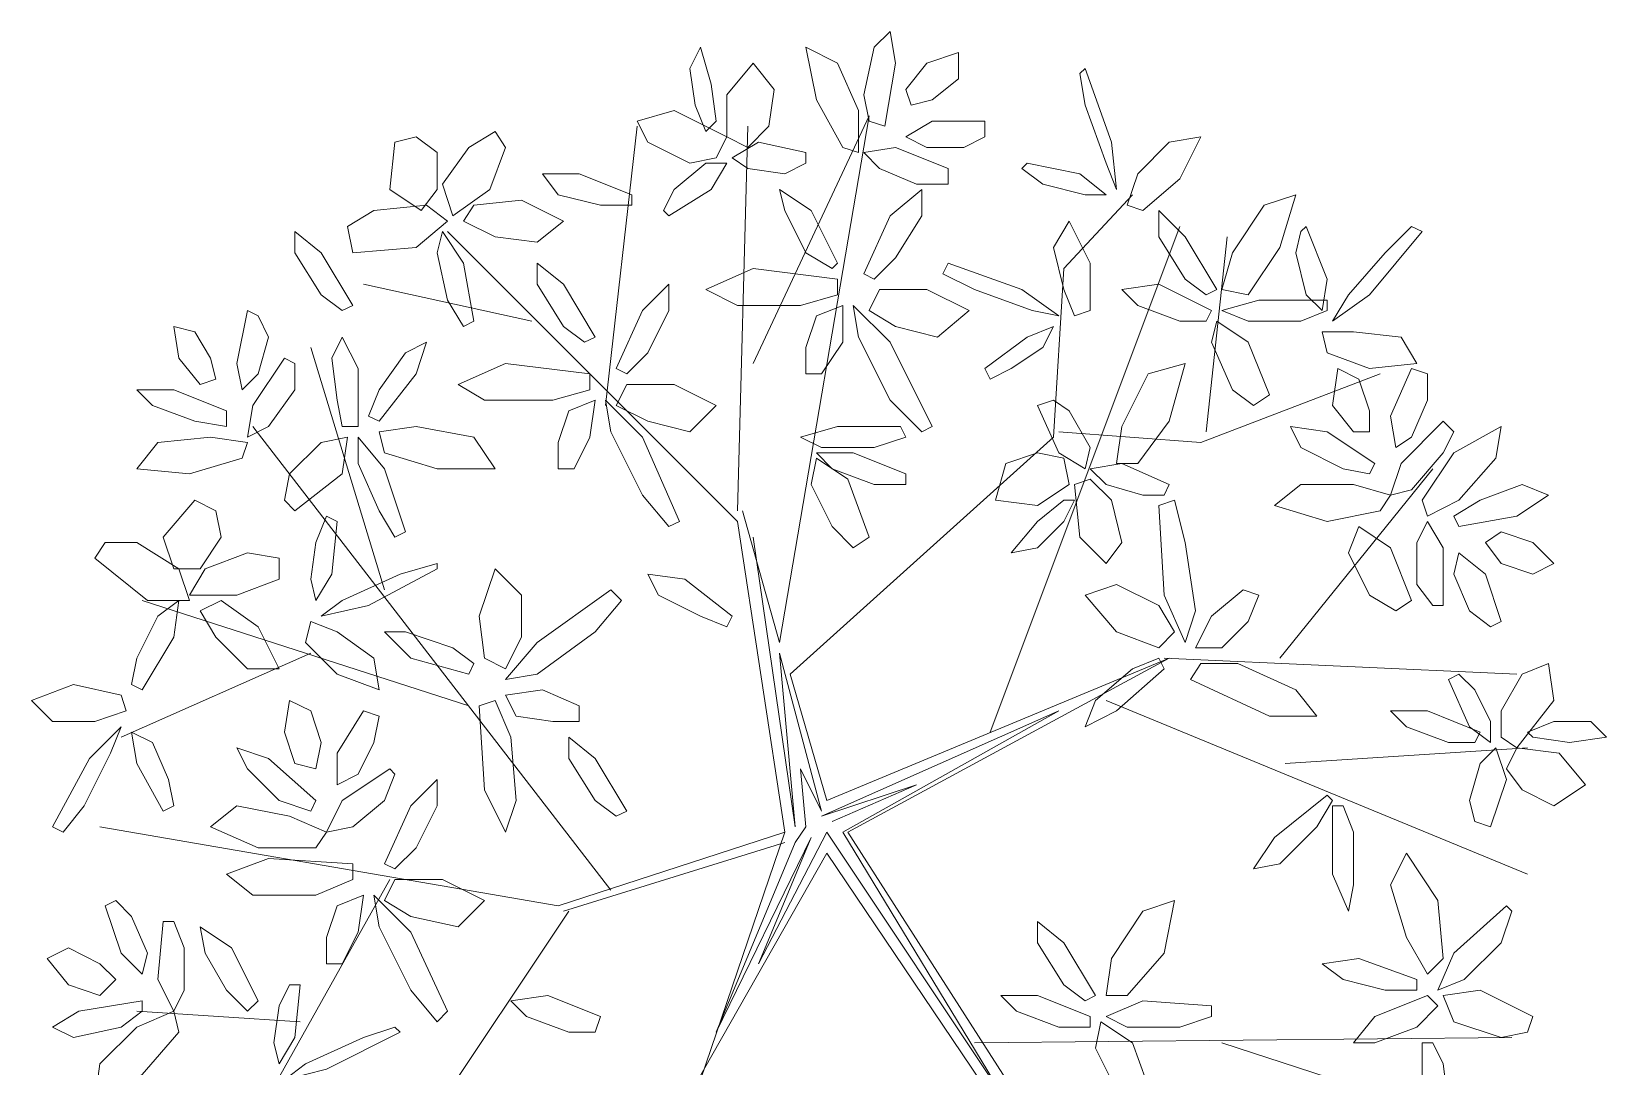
# Model space of a CAD drawing. Header units: millimetres. Extents: x 2413 to 2557, y 1886 to 2106.
# Drawn here: x 2492.49 to 2500.94, y 1964.18 to 1969.73 of the extents above; entities that cross this region are included whole.
import ezdxf

# ---------------------------------------------------------------- set-up
doc = ezdxf.new("R2010")
doc.units = ezdxf.units.MM
doc.layers.add('PDF_0', color=7, linetype='Continuous')

msp = doc.modelspace()

# ---------------------------------------------------------------- linework, layer by layer
at = {"layer": 'PDF_0', "lineweight": 9}
for points in [[(2496.9545, 1969.3884), (2497.0109, 1969.6425), (2497.0957, 1969.7272), (2497.1239, 1969.5578), (2497.0674, 1969.2189), (2496.9827, 1969.2472)], [(2496.1073, 1969.1907), (2496.1638, 1969.2472), (2496.1355, 1969.4448), (2496.079, 1969.6425), (2496.0226, 1969.5296), (2496.0508, 1969.3319)], [(2496.9262, 1969.0777), (2496.8415, 1969.106), (2496.7003, 1969.3601), (2496.6438, 1969.6425), (2496.8133, 1969.5578), (2496.9262, 1969.3036)], [(2497.2086, 1969.3319), (2497.1804, 1969.4166), (2497.2933, 1969.5578), (2497.4628, 1969.6143), (2497.4628, 1969.4731), (2497.3216, 1969.3601)], [(2496.3332, 1969.106), (2496.2202, 1969.1624), (2496.2202, 1969.3884), (2496.3614, 1969.5578), (2496.4744, 1969.4166), (2496.4462, 1969.2189)], [(2498.1405, 1969.3319), (2498.2535, 1969.0212), (2498.31, 1968.88), (2498.2817, 1969.1342), (2498.1405, 1969.5296), (2498.1123, 1969.5013)], [(2496.0226, 1969.0212), (2495.7966, 1969.1342), (2495.7402, 1969.2472), (2495.9378, 1969.3036), (2496.2202, 1969.1624), (2496.1638, 1969.0495)], [(2497.491, 1969.106), (2497.2933, 1969.106), (2497.1804, 1969.1624), (2497.3216, 1969.2472), (2497.604, 1969.2472), (2497.604, 1969.1624)], [(2494.6671, 1969.0777), (2494.6671, 1968.88), (2494.5823, 1968.7671), (2494.4129, 1968.88), (2494.4411, 1969.1342), (2494.5541, 1969.1624)], [(2494.9777, 1969.1907), (2495.0342, 1969.106), (2494.9495, 1968.88), (2494.7518, 1968.7388), (2494.6953, 1968.9083), (2494.8365, 1969.106)], [(2498.3665, 1968.7953), (2498.4512, 1968.7671), (2498.6488, 1968.9365), (2498.7618, 1969.1624), (2498.5924, 1969.1342), (2498.4229, 1968.9648)], [(2496.5309, 1968.9648), (2496.3332, 1968.993), (2496.2485, 1969.0495), (2496.3897, 1969.1342), (2496.6438, 1969.0777), (2496.6438, 1969.0212)], [(2497.2369, 1968.9083), (2497.0392, 1968.993), (2496.9545, 1969.0777), (2497.1239, 1969.106), (2497.4063, 1968.993), (2497.4063, 1968.9083)], [(2495.9378, 1968.88), (2496.1073, 1969.0212), (2496.2202, 1969.0212), (2496.1355, 1968.88), (2495.9096, 1968.7388), (2495.8814, 1968.7671)], [(2497.9146, 1968.9083), (2498.1405, 1968.8518), (2498.2535, 1968.8518), (2498.1123, 1968.9648), (2497.8299, 1969.0212), (2497.8017, 1968.993)], [(2495.5425, 1968.7953), (2495.3166, 1968.8518), (2495.2318, 1968.9648), (2495.4295, 1968.9648), (2495.7119, 1968.8518), (2495.7119, 1968.7953)], [(2494.8083, 1968.7106), (2494.8647, 1968.7953), (2495.1189, 1968.8236), (2495.3448, 1968.7106), (2495.2036, 1968.5976), (2494.9777, 1968.6259)], [(2496.6438, 1968.5412), (2496.5309, 1968.7671), (2496.5026, 1968.88), (2496.6721, 1968.7671), (2496.8133, 1968.4847), (2496.785, 1968.4565)], [(2497.1239, 1968.5129), (2497.2651, 1968.7388), (2497.2651, 1968.88), (2497.0957, 1968.7388), (2496.9545, 1968.4282), (2497.0109, 1968.4)], [(2498.8748, 1968.3435), (2499.016, 1968.3153), (2499.1854, 1968.5694), (2499.2701, 1968.8518), (2499.1007, 1968.7953), (2498.9312, 1968.5412)], [(2494.3282, 1968.7671), (2494.6106, 1968.7953), (2494.7235, 1968.7106), (2494.5541, 1968.5694), (2494.2152, 1968.5412), (2494.187, 1968.6824)], [(2498.6771, 1968.4), (2498.5359, 1968.6259), (2498.5359, 1968.7671), (2498.6771, 1968.6259), (2498.8465, 1968.3435), (2498.79, 1968.3153)], [(2494.0458, 1968.3153), (2493.9046, 1968.5412), (2493.9046, 1968.6541), (2494.0458, 1968.5412), (2494.2152, 1968.2588), (2494.1587, 1968.2305)], [(2494.7235, 1968.287), (2494.6671, 1968.5412), (2494.6953, 1968.6541), (2494.8083, 1968.4847), (2494.8647, 1968.1741), (2494.8083, 1968.1458)], [(2498.0841, 1968.2023), (2498.1688, 1968.2305), (2498.1688, 1968.4847), (2498.0558, 1968.7106), (2497.9711, 1968.5694), (2498.0276, 1968.3435)], [(2499.2701, 1968.5412), (2499.3266, 1968.3153), (2499.4113, 1968.2305), (2499.4396, 1968.4), (2499.3266, 1968.6824), (2499.2984, 1968.6541)], [(2499.7502, 1968.5412), (2499.5525, 1968.3153), (2499.4678, 1968.1741), (2499.6655, 1968.3153), (2499.9479, 1968.6541), (2499.8914, 1968.6824)], [(2495.3448, 1968.1458), (2495.2036, 1968.3717), (2495.2036, 1968.4847), (2495.3448, 1968.3717), (2495.5142, 1968.0893), (2495.4578, 1968.0611)], [(2497.5475, 1968.3435), (2497.8581, 1968.2305), (2497.9993, 1968.2023), (2497.8017, 1968.3435), (2497.4063, 1968.4847), (2497.3781, 1968.4282)], [(2496.6156, 1968.2588), (2496.2767, 1968.2588), (2496.1073, 1968.3435), (2496.3614, 1968.4565), (2496.8133, 1968.4), (2496.8133, 1968.3153)], [(2495.7966, 1968.0046), (2495.9096, 1968.2305), (2495.9096, 1968.3717), (2495.7684, 1968.2305), (2495.6272, 1967.9199), (2495.6837, 1967.8917)], [(2496.9827, 1968.2305), (2497.0392, 1968.3435), (2497.2933, 1968.3435), (2497.5193, 1968.2305), (2497.3498, 1968.0893), (2497.1239, 1968.1458)], [(2498.6488, 1968.1741), (2498.4229, 1968.2588), (2498.3382, 1968.3435), (2498.5359, 1968.3717), (2498.8183, 1968.2305), (2498.79, 1968.1741)], [(2493.7634, 1968.0893), (2493.7069, 1967.8917), (2493.6222, 1967.8069), (2493.594, 1967.9481), (2493.6504, 1968.2305), (2493.7069, 1968.2023)], [(2496.6438, 1967.8917), (2496.7286, 1967.8917), (2496.8415, 1968.0611), (2496.8415, 1968.2588), (2496.7003, 1968.2023), (2496.6438, 1968.0329)], [(2497.0957, 1967.7505), (2496.9262, 1968.0893), (2496.898, 1968.2588), (2497.0957, 1968.0611), (2497.3216, 1967.6093), (2497.2651, 1967.581)], [(2499.2984, 1968.1741), (2499.016, 1968.1741), (2498.8748, 1968.2305), (2499.0724, 1968.287), (2499.4396, 1968.287), (2499.4396, 1968.2305)], [(2493.481, 1967.8634), (2493.3963, 1967.8352), (2493.2833, 1967.9764), (2493.2551, 1968.1458), (2493.368, 1968.1176), (2493.4528, 1967.9764)], [(2497.7452, 1967.9199), (2497.9146, 1968.0329), (2497.9711, 1968.1458), (2497.8299, 1968.0893), (2497.604, 1967.9199), (2497.6322, 1967.8634)], [(2498.9312, 1967.8069), (2498.8183, 1968.0611), (2498.8465, 1968.1741), (2499.016, 1968.0611), (2499.1289, 1967.7787), (2499.0442, 1967.7222)], [(2494.1305, 1967.7505), (2494.1023, 1967.9764), (2494.1587, 1968.0893), (2494.2435, 1967.9199), (2494.2435, 1967.6093), (2494.1587, 1967.6093)], [(2494.3564, 1967.8069), (2494.4976, 1968.0046), (2494.6106, 1968.0611), (2494.5541, 1967.8917), (2494.3564, 1967.6375), (2494.2999, 1967.6657)], [(2499.4113, 1968.1176), (2499.4396, 1968.0046), (2499.6655, 1967.9199), (2499.9196, 1967.9481), (2499.8349, 1968.0893), (2499.5808, 1968.1176)], [(2493.9046, 1967.8069), (2493.7634, 1967.6093), (2493.6504, 1967.5528), (2493.6787, 1967.7222), (2493.8481, 1967.9764), (2493.9046, 1967.9481)], [(2495.2883, 1967.7505), (2494.9212, 1967.7505), (2494.78, 1967.8352), (2495.0342, 1967.9481), (2495.486, 1967.8917), (2495.486, 1967.8069)], [(2498.31, 1967.4116), (2498.4229, 1967.4116), (2498.5924, 1967.6375), (2498.6771, 1967.9481), (2498.4794, 1967.8917), (2498.3382, 1967.6093)], [(2499.6655, 1967.581), (2499.5808, 1967.581), (2499.4678, 1967.7222), (2499.496, 1967.9199), (2499.609, 1967.8634), (2499.6655, 1967.694)], [(2499.9761, 1967.7505), (2499.8914, 1967.5528), (2499.8067, 1967.4963), (2499.7784, 1967.6657), (2499.8914, 1967.9199), (2499.9761, 1967.8917)], [(2493.368, 1967.6375), (2493.1421, 1967.7222), (2493.0574, 1967.8069), (2493.2551, 1967.8069), (2493.5375, 1967.694), (2493.5375, 1967.6093)], [(2495.6272, 1967.7222), (2495.6837, 1967.8352), (2495.9378, 1967.8352), (2496.1638, 1967.7222), (2496.0226, 1967.581), (2495.7966, 1967.6375)], [(2495.3166, 1967.3833), (2495.4013, 1967.3833), (2495.486, 1967.5528), (2495.5142, 1967.7505), (2495.373, 1967.694), (2495.3166, 1967.5245)], [(2495.7684, 1967.2421), (2495.599, 1967.581), (2495.5707, 1967.7505), (2495.7684, 1967.5528), (2495.9661, 1967.1009), (2495.9096, 1967.0727)], [(2498.0558, 1967.694), (2498.1688, 1967.4963), (2498.1405, 1967.3833), (2497.9993, 1967.4681), (2497.8864, 1967.7222), (2497.9711, 1967.7505)], [(2500.0608, 1967.4681), (2499.8914, 1967.2704), (2499.7784, 1967.2421), (2499.8349, 1967.4116), (2500.0608, 1967.6375), (2500.1173, 1967.581)], [(2493.6504, 1967.5245), (2493.6222, 1967.4398), (2493.3398, 1967.3551), (2493.0574, 1967.3833), (2493.1704, 1967.5245), (2493.4528, 1967.5528)], [(2493.8763, 1967.3551), (2494.0458, 1967.5245), (2494.187, 1967.5528), (2494.1587, 1967.3551), (2493.9046, 1967.1574), (2493.8481, 1967.2139)], [(2494.3564, 1967.1574), (2494.2435, 1967.4116), (2494.2435, 1967.5528), (2494.3847, 1967.3833), (2494.4976, 1967.0445), (2494.4411, 1967.0162)], [(2494.3564, 1967.581), (2494.3847, 1967.4681), (2494.6671, 1967.3833), (2494.9777, 1967.3833), (2494.8647, 1967.5528), (2494.5541, 1967.6093)], [(2497.0109, 1967.4963), (2496.7286, 1967.4963), (2496.6156, 1967.5528), (2496.8133, 1967.6093), (2497.1521, 1967.6093), (2497.1804, 1967.5528)], [(2499.5243, 1967.3833), (2499.2984, 1967.4963), (2499.2419, 1967.6093), (2499.4396, 1967.581), (2499.6937, 1967.4116), (2499.6655, 1967.3551)], [(2499.9761, 1967.1292), (2499.9479, 1967.2139), (2500.1173, 1967.4681), (2500.3715, 1967.6093), (2500.3432, 1967.4398), (2500.1455, 1967.2139)], [(2497.0109, 1967.2986), (2496.785, 1967.3833), (2496.7003, 1967.4681), (2496.898, 1967.4681), (2497.1804, 1967.3551), (2497.1804, 1967.2986)], [(2498.0276, 1967.4398), (2498.0558, 1967.2986), (2497.8864, 1967.1857), (2497.6605, 1967.2139), (2497.7169, 1967.4116), (2497.8864, 1967.4681)], [(2496.785, 1967.0727), (2496.6721, 1967.2986), (2496.7003, 1967.4398), (2496.8697, 1967.3269), (2496.9827, 1967.0162), (2496.898, 1966.9597)], [(2498.4512, 1967.2421), (2498.2535, 1967.2986), (2498.1688, 1967.3833), (2498.3382, 1967.4116), (2498.5924, 1967.2986), (2498.5641, 1967.2421)], [(2498.2817, 1967.2139), (2498.3382, 1966.988), (2498.2535, 1966.875), (2498.1123, 1967.0162), (2498.0841, 1967.2986), (2498.1688, 1967.3269)], [(2499.7784, 1967.2421), (2499.722, 1967.1574), (2499.4396, 1967.1009), (2499.1572, 1967.1857), (2499.2984, 1967.2986), (2499.5808, 1967.2986)], [(2500.2585, 1967.2139), (2500.4844, 1967.2986), (2500.6256, 1967.2421), (2500.4562, 1967.1292), (2500.1455, 1967.0727), (2500.1173, 1967.1292)], [(2493.5092, 1967.0162), (2493.3963, 1966.8468), (2493.2551, 1966.8468), (2493.1986, 1967.0162), (2493.368, 1967.2139), (2493.481, 1967.1574)], [(2498.0841, 1967.2139), (2498.0276, 1967.2139), (2497.8864, 1967.1009), (2497.7452, 1966.9315), (2497.8864, 1966.9597), (2498.0276, 1967.1009)], [(2498.6771, 1966.988), (2498.7336, 1966.6209), (2498.6771, 1966.4514), (2498.5641, 1966.7056), (2498.5359, 1967.1857), (2498.6206, 1967.2139)], [(2494.0175, 1966.988), (2493.9893, 1966.7903), (2494.0175, 1966.6774), (2494.1023, 1966.8186), (2494.1305, 1967.1009), (2494.074, 1967.1292)], [(2499.6655, 1966.7056), (2499.5525, 1966.9315), (2499.609, 1967.0727), (2499.7784, 1966.9597), (2499.8914, 1966.6774), (2499.8067, 1966.6209)], [(2499.9196, 1966.7621), (2499.9196, 1966.988), (2499.9761, 1967.1009), (2500.0608, 1966.9597), (2500.0608, 1966.6491), (2500.0044, 1966.6491)], [(2500.2867, 1966.988), (2500.3715, 1967.0445), (2500.5409, 1966.988), (2500.6539, 1966.875), (2500.5409, 1966.8186), (2500.3715, 1966.875)], [(2493.0574, 1966.988), (2493.2833, 1966.8468), (2493.3398, 1966.6774), (2493.1139, 1966.6774), (2492.8315, 1966.9033), (2492.888, 1966.988)], [(2493.8199, 1966.9033), (2493.8199, 1966.7903), (2493.594, 1966.7056), (2493.3398, 1966.7056), (2493.4245, 1966.8468), (2493.6504, 1966.9315)], [(2494.4694, 1966.8186), (2494.1587, 1966.6774), (2494.0458, 1966.5926), (2494.2999, 1966.6491), (2494.6671, 1966.8468), (2494.6671, 1966.875)], [(2500.202, 1966.6209), (2500.1173, 1966.8186), (2500.1455, 1966.9315), (2500.2867, 1966.8186), (2500.3715, 1966.5644), (2500.315, 1966.5362)], [(2495.0342, 1966.3102), (2494.9212, 1966.3667), (2494.893, 1966.5926), (2494.9777, 1966.8468), (2495.1189, 1966.7056), (2495.1189, 1966.4797)], [(2496.079, 1966.5926), (2495.8531, 1966.7056), (2495.7966, 1966.8186), (2495.9943, 1966.7903), (2496.2485, 1966.5926), (2496.2202, 1966.5362)], [(2495.5142, 1966.5079), (2495.2036, 1966.282), (2495.0342, 1966.2538), (2495.2036, 1966.4514), (2495.599, 1966.7338), (2495.6554, 1966.6774)], [(2498.6206, 1966.5079), (2498.5359, 1966.4232), (2498.31, 1966.5079), (2498.1405, 1966.7056), (2498.31, 1966.7621), (2498.5359, 1966.6491)], [(2499.0724, 1966.7056), (2498.9877, 1966.7338), (2498.8183, 1966.5926), (2498.7336, 1966.4232), (2498.8748, 1966.4232), (2499.016, 1966.5644)], [(2493.0574, 1966.3667), (2493.1704, 1966.5926), (2493.2833, 1966.6774), (2493.2551, 1966.4797), (2493.0856, 1966.1973), (2493.0292, 1966.2255)], [(2493.3963, 1966.6209), (2493.5092, 1966.6774), (2493.7069, 1966.5362), (2493.8199, 1966.3102), (2493.6504, 1966.3102), (2493.481, 1966.4797)], [(2493.9893, 1966.5644), (2493.9611, 1966.4514), (2494.1305, 1966.282), (2494.3564, 1966.1973), (2494.3282, 1966.3667), (2494.1305, 1966.5079)], [(2494.7518, 1966.4232), (2494.4976, 1966.5079), (2494.3847, 1966.5079), (2494.5259, 1966.3667), (2494.8365, 1966.282), (2494.8647, 1966.3385)], [(2498.3947, 1966.3102), (2498.197, 1966.1408), (2498.1405, 1965.9996), (2498.31, 1966.0843), (2498.5641, 1966.3102), (2498.5359, 1966.3667)], [(2498.9595, 1966.3385), (2499.2701, 1966.1973), (2499.3831, 1966.0561), (2499.1289, 1966.0561), (2498.7053, 1966.2538), (2498.7618, 1966.3385)], [(2500.2303, 1966.1973), (2500.315, 1966.0278), (2500.315, 1965.9149), (2500.202, 1965.9996), (2500.0891, 1966.2538), (2500.1455, 1966.282)], [(2500.3715, 1966.0843), (2500.4844, 1966.282), (2500.6256, 1966.3385), (2500.6539, 1966.1408), (2500.4562, 1965.8866), (2500.3715, 1965.9431)], [(2493.0009, 1966.0843), (2492.9727, 1966.169), (2492.7185, 1966.2255), (2492.4926, 1966.1408), (2492.6056, 1966.0278), (2492.8315, 1966.0278)], [(2495.4295, 1966.0278), (2495.4295, 1966.1126), (2495.2318, 1966.1973), (2495.0342, 1966.169), (2495.0907, 1966.0561), (2495.2883, 1966.0278)], [(2494.0175, 1965.7737), (2493.9046, 1965.8019), (2493.8481, 1965.9714), (2493.8763, 1966.1408), (2493.9893, 1966.0843), (2494.0458, 1965.9149)], [(2495.0624, 1965.9431), (2495.0907, 1965.6042), (2495.0342, 1965.4348), (2494.9212, 1965.6607), (2494.893, 1966.1126), (2494.9777, 1966.1408)], [(2494.3282, 1965.9149), (2494.2435, 1965.7454), (2494.1305, 1965.689), (2494.1305, 1965.8584), (2494.2717, 1966.0843), (2494.3564, 1966.0561)], [(2500.0891, 1965.9149), (2499.8632, 1965.9996), (2499.7784, 1966.0843), (2499.9761, 1966.0843), (2500.2585, 1965.9714), (2500.2303, 1965.9149)], [(2500.5127, 1965.9714), (2500.5409, 1965.9431), (2500.7386, 1965.9149), (2500.9363, 1965.9431), (2500.8515, 1966.0278), (2500.6539, 1966.0278)], [(2492.775, 1965.576), (2492.9162, 1965.8584), (2492.9727, 1965.9996), (2492.8032, 1965.8302), (2492.6056, 1965.463), (2492.662, 1965.4348)], [(2493.2268, 1965.7172), (2493.1421, 1965.9149), (2493.0292, 1965.9714), (2493.0574, 1965.8019), (2493.1986, 1965.5478), (2493.2551, 1965.576)], [(2495.5142, 1965.6042), (2495.373, 1965.8302), (2495.373, 1965.9431), (2495.5142, 1965.8302), (2495.6837, 1965.5478), (2495.6272, 1965.5195)], [(2493.8199, 1965.6042), (2493.6504, 1965.7737), (2493.594, 1965.8866), (2493.7634, 1965.8302), (2494.0175, 1965.6042), (2493.9893, 1965.5478)], [(2500.202, 1965.6042), (2500.2585, 1965.8019), (2500.3432, 1965.8866), (2500.3997, 1965.7172), (2500.315, 1965.463), (2500.2303, 1965.4913)], [(2500.3997, 1965.7737), (2500.4562, 1965.8866), (2500.6821, 1965.8584), (2500.8233, 1965.689), (2500.6539, 1965.576), (2500.4844, 1965.6607)], [(2494.3847, 1965.6042), (2494.2152, 1965.463), (2494.074, 1965.4348), (2494.1587, 1965.6042), (2494.4129, 1965.7737), (2494.4411, 1965.7454)], [(2494.5541, 1965.3501), (2494.6671, 1965.576), (2494.6671, 1965.7172), (2494.5259, 1965.576), (2494.3847, 1965.2654), (2494.4411, 1965.2371)], [(2499.3831, 1965.463), (2499.1854, 1965.2654), (2499.0442, 1965.2371), (2499.1572, 1965.4066), (2499.4396, 1965.6325), (2499.4678, 1965.6042)], [(2494.074, 1965.4348), (2494.0175, 1965.3501), (2493.7069, 1965.3501), (2493.4528, 1965.463), (2493.594, 1965.576), (2493.8763, 1965.5195)], [(2499.5808, 1965.4348), (2499.5808, 1965.1524), (2499.5525, 1965.0112), (2499.4678, 1965.2089), (2499.4678, 1965.576), (2499.5243, 1965.576)], [(2494.0175, 1965.0959), (2493.6787, 1965.0959), (2493.5375, 1965.2089), (2493.7634, 1965.2936), (2494.2152, 1965.2654), (2494.2152, 1965.1807)], [(2499.9761, 1964.6723), (2500.0608, 1964.7571), (2500.0326, 1965.0677), (2499.8632, 1965.3218), (2499.7784, 1965.1524), (2499.8632, 1964.87)], [(2494.3847, 1965.0677), (2494.4411, 1965.1807), (2494.6953, 1965.1807), (2494.9212, 1965.0677), (2494.78, 1964.9265), (2494.5259, 1964.983)], [(2494.074, 1964.7288), (2494.1587, 1964.7288), (2494.2435, 1964.8983), (2494.2717, 1965.0959), (2494.1305, 1965.0395), (2494.074, 1964.87)], [(2494.5259, 1964.5876), (2494.3564, 1964.9265), (2494.3282, 1965.0959), (2494.5259, 1964.8983), (2494.7235, 1964.4747), (2494.6671, 1964.4182)], [(2493.0292, 1964.983), (2493.1139, 1964.7853), (2493.0856, 1964.6723), (2492.9727, 1964.7853), (2492.888, 1965.0395), (2492.9444, 1965.0677)], [(2498.2535, 1964.5594), (2498.3665, 1964.5594), (2498.5641, 1964.7853), (2498.6206, 1965.0677), (2498.4512, 1965.0112), (2498.2817, 1964.7571)], [(2500.3715, 1964.8418), (2500.1738, 1964.6441), (2500.0326, 1964.5876), (2500.1173, 1964.7853), (2500.3997, 1965.0395), (2500.4279, 1965.0112)], [(2493.3116, 1964.8135), (2493.3116, 1964.5876), (2493.2551, 1964.4747), (2493.1704, 1964.6441), (2493.1986, 1964.9547), (2493.2551, 1964.9547)], [(2493.5375, 1964.5876), (2493.4245, 1964.7853), (2493.3963, 1964.9265), (2493.5657, 1964.8135), (2493.7069, 1964.5311), (2493.6504, 1964.4747)], [(2498.0276, 1964.6159), (2497.8864, 1964.8418), (2497.8864, 1964.9547), (2498.0276, 1964.8418), (2498.197, 1964.5594), (2498.1405, 1964.5311)], [(2492.9444, 1964.6441), (2492.8597, 1964.5594), (2492.6903, 1964.6159), (2492.5773, 1964.7571), (2492.6903, 1964.8135), (2492.8597, 1964.7288)], [(2499.7502, 1964.5876), (2499.5243, 1964.6441), (2499.4113, 1964.7288), (2499.609, 1964.7571), (2499.9196, 1964.6441), (2499.9196, 1964.5876)], [(2493.8199, 1964.5029), (2493.7916, 1964.3052), (2493.8199, 1964.1923), (2493.9046, 1964.3335), (2493.9328, 1964.6159), (2493.8763, 1964.6159)], [(2500.3715, 1964.3335), (2500.1173, 1964.4182), (2500.0608, 1964.5594), (2500.2585, 1964.5876), (2500.5409, 1964.4464), (2500.5127, 1964.3617)], [(2492.9727, 1964.3899), (2492.7185, 1964.3335), (2492.6056, 1964.3899), (2492.7468, 1964.4747), (2493.0856, 1964.5311), (2493.0856, 1964.4747)], [(2495.373, 1964.3617), (2495.1471, 1964.4464), (2495.0624, 1964.5311), (2495.2601, 1964.5594), (2495.5425, 1964.4464), (2495.5142, 1964.3617)], [(2497.9993, 1964.3899), (2497.7734, 1964.4747), (2497.6887, 1964.5594), (2497.8864, 1964.5594), (2498.1688, 1964.4464), (2498.1688, 1964.3899)], [(2498.6488, 1964.3899), (2498.3665, 1964.3899), (2498.2535, 1964.4464), (2498.4512, 1964.5311), (2498.8183, 1964.5029), (2498.8183, 1964.4464)], [(2499.9196, 1964.3899), (2499.6937, 1964.3052), (2499.5808, 1964.3052), (2499.6937, 1964.4464), (2499.9761, 1964.5594), (2500.0326, 1964.5029)], [(2493.2551, 1964.4747), (2493.2833, 1964.3617), (2493.0856, 1964.1358), (2492.8315, 1963.9946), (2492.8597, 1964.1923), (2493.0574, 1964.3899)], [(2498.31, 1964.0511), (2498.197, 1964.277), (2498.2253, 1964.4182), (2498.3947, 1964.3052), (2498.5076, 1963.9946), (2498.4229, 1963.9381)], [(2494.2717, 1964.3335), (2493.9611, 1964.1923), (2493.8481, 1964.1075), (2494.074, 1964.164), (2494.4694, 1964.3617), (2494.4411, 1964.3899)], [(2500.0608, 1964.1923), (2500.0891, 1963.9663), (2500.0326, 1963.8816), (2499.9479, 1964.0228), (2499.9479, 1964.3052), (2500.0044, 1964.3052)]]:
    msp.add_lwpolyline(points, close=True, dxfattribs=at)
for points in [[(2496.3614, 1967.9481), (2496.9827, 1969.2754), (2496.5026, 1966.4514), (2496.305, 1967.1574)], [(2495.5707, 1967.7222), (2495.7402, 1969.2189)], [(2496.2767, 1967.1574), (2496.3332, 1969.2189)], [(2498.3947, 1968.8518), (2498.0276, 1968.4565), (2497.9711, 1967.5528), (2496.5591, 1966.282), (2496.7568, 1965.6042), (2498.5924, 1966.3667), (2496.8697, 1965.4348), (2497.7734, 1964.0228), (2498.3382, 1963.8251)], [(2496.5309, 1965.4348), (2496.2767, 1967.1009), (2494.7235, 1968.6541)], [(2497.6322, 1965.9714), (2498.6488, 1968.6824)], [(2498.79, 1967.581), (2498.903, 1968.6259)], [(2495.1754, 1968.1741), (2494.2717, 1968.3717)], [(2494.3847, 1966.7338), (2493.9893, 1968.0329)], [(2497.9993, 1967.581), (2498.7618, 1967.5245), (2499.722, 1967.8917)], [(2495.599, 1965.1242), (2493.6787, 1967.6093)], [(2499.1854, 1966.3667), (2500.0044, 1967.3833)], [(2496.3614, 1967.0162), (2496.5874, 1965.463), (2496.5026, 1966.395), (2496.7286, 1965.5478), (2496.6156, 1965.7737), (2496.6438, 1965.463), (2496.5874, 1965.3783), (2496.1638, 1964.3617), (2496.6721, 1965.4066), (2496.3897, 1964.7288), (2496.7568, 1965.4348), (2497.7169, 1963.9946), (2496.8415, 1965.4348), (2497.9993, 1966.0843), (2496.7286, 1965.5195), (2497.2369, 1965.689), (2496.785, 1965.4913)], [(2494.8365, 1966.1126), (2493.0856, 1966.6774)], [(2493.9893, 1966.395), (2492.9727, 1965.9431)], [(2498.5641, 1966.3667), (2500.4562, 1966.282)], [(2498.2535, 1966.1408), (2500.5127, 1965.2089)], [(2499.2136, 1965.8019), (2500.5127, 1965.8866)], [(2496.079, 1964.1075), (2496.5309, 1965.4348), (2495.3166, 1965.0395), (2492.8597, 1965.463)], [(2496.5309, 1965.3783), (2495.3448, 1965.0112)], [(2499.5808, 1962.865), (2498.8183, 1963.0627), (2498.3382, 1963.8251), (2497.6887, 1963.9381), (2496.7568, 1965.3218), (2496.0508, 1964.0793), (2495.9378, 1963.0062), (2497.2086, 1961.6507)], [(2494.4129, 1965.1807), (2493.481, 1963.5145)], [(2495.373, 1965.0112), (2493.9046, 1962.8085)], [(2493.9328, 1964.4182), (2493.0574, 1964.4747)], [(2497.5475, 1964.3052), (2500.4279, 1964.3335)], [(2498.8748, 1964.3052), (2500.1738, 1963.8816)]]:
    msp.add_lwpolyline(points, dxfattribs=at)

doc.saveas('drawing.dxf')
